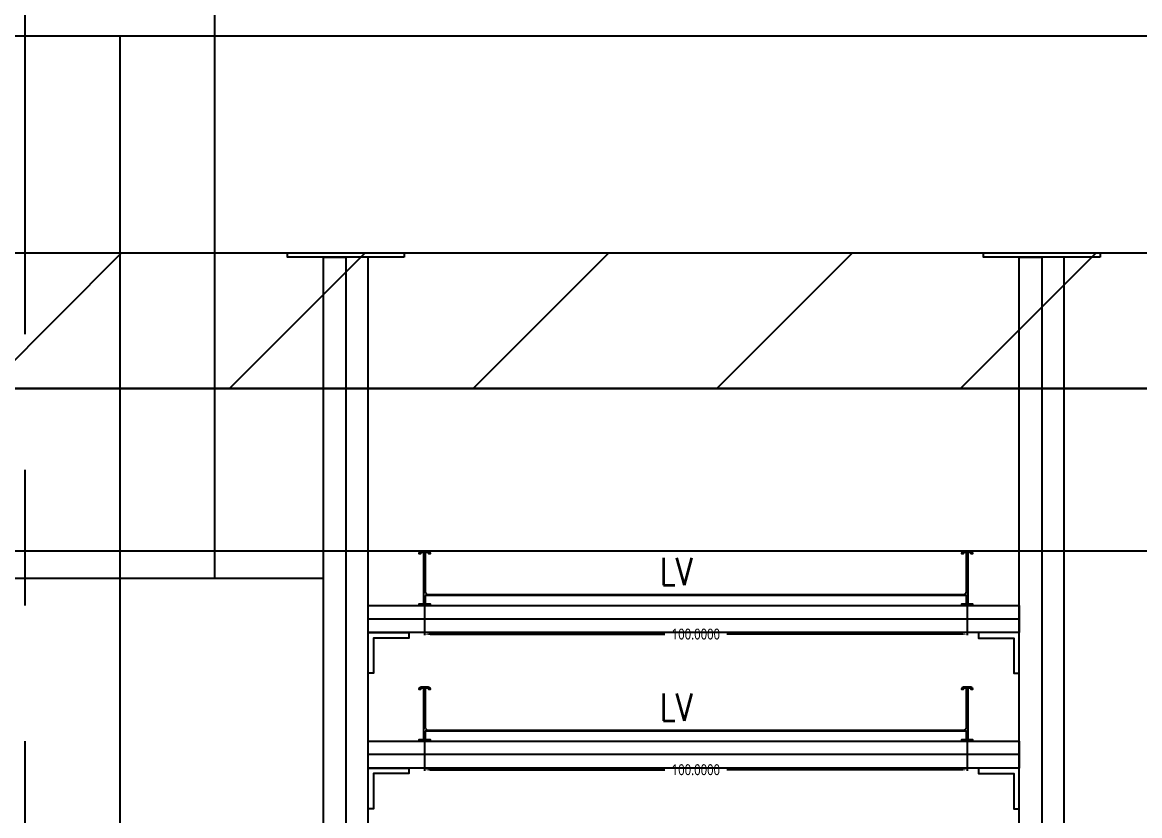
# Model space of a CAD drawing. Extents: x -3080 to 28500, y -1326 to 31609.
# Drawn here: x 18479.5 to 18685.4, y 26442 to 26588.3 of the extents above; entities that cross this region are included whole.
import ezdxf
from ezdxf.enums import TextEntityAlignment as Align
from ezdxf.xclip import XClip

# ---------------------------------------------------------------- set-up
doc = ezdxf.new("R2010")
doc.units = 0
doc.header["$LTSCALE"] = 100
doc.header["$XCLIPFRAME"] = 2
doc.linetypes.add('188K-SM-07-F10-MECH-CR PIPE-Y2257103$0$X-S-FAB_SL ALL$0$COL-CEN-LIN', pattern=[3.25, 2.5, -0.25, 0.25, -0.25])
for name, color, linetype in [('0-xref', 8, 'Continuous'), ('188K-SM-07-F10-MECH-CR PIPE-Y2257103$0$0-BG', 6, 'Continuous'), ('188K-SM-07-F10-MECH-CR PIPE-Y2257103$0$0-FIRE', 1, 'Continuous'), ('188K-SM-07-F10-MECH-CR PIPE-Y2257103$0$0-hookupzoom', 4, 'Continuous'), ('188K-SM-07-F10-MECH-CR PIPE-Y2257103$0$0-LV', 6, 'Continuous'), ('188K-SM-07-F10-MECH-CR PIPE-Y2257103$0$DIM', 3, 'Continuous'), ('188K-SM-07-F10-MECH-CR PIPE-Y2257103$0$SH-LINE-130', 2, 'Continuous'), ('188K-SM-07-F10-MECH-CR PIPE-Y2257103$0$UPW_PVDF', 7, 'Continuous'), ('188K-SM-07-F10-MECH-CR PIPE-Y2257103$0$X-S-FAB_SL ALL$0$ASP_8', 8, 'Continuous'), ('188K-SM-07-F10-MECH-CR PIPE-Y2257103$0$X-S-FAB_SL ALL$0$BEAM-S', 2, 'Continuous'), ('188K-SM-07-F10-MECH-CR PIPE-Y2257103$0$X-S-FAB_SL ALL$0$CCL', 15, '188K-SM-07-F10-MECH-CR PIPE-Y2257103$0$X-S-FAB_SL ALL$0$COL-CEN-LIN')]:
    doc.layers.add(name, color=color, linetype=linetype)
doc.styles.add('188K-SM-07-F10-MECH-CR PIPE-Y2257103$0$AA-TXT', font='romans.shx', dxfattribs={"bigfont": 'chineset.shx'})
doc.styles.add('188K-SM-07-F10-MECH-CR PIPE-Y2257103$0$Standard', font='', dxfattribs={"width": 0.8})
doc.styles.get('188K-SM-07-F10-MECH-CR PIPE-Y2257103$0$Standard').set_extended_font_data('Microsoft JhengHei')
doc.dimstyles.new('188K-SM-07-F10-MECH-CR PIPE-Y2257103$0$Standard', dxfattribs={"dimtxt": 0.18, "dimasz": 0.18, "dimexe": 0.18, "dimexo": 0.0625, "dimgap": 0.09, "dimtad": 0, "dimtih": 1, "dimtoh": 1, "dimdec": 4, "dimzin": 0, "dimdsep": 46, "dimtxsty": '188K-SM-07-F10-MECH-CR PIPE-Y2257103$0$Standard', "dimcen": 0.09, "dimadec": 0, "dimazin": 0, "dimtfac": 1, "dimtdec": 4, "dimtofl": 0, "dimtmove": 0, "dimatfit": 3, "dimfxl": 1, "dimtolj": 1, "dimtzin": 0, "dimarcsym": 0})

# ---------------------------------------------------------------- blocks, each defined once
blk = doc.blocks.new('188K-SM-07-F10-MECH-CR PIPE-Y2257103$0$X-S-FAB_SL ALL$0$A$Ceb448ab1')
at = {"layer": '188K-SM-07-F10-MECH-CR PIPE-Y2257103$0$X-S-FAB_SL ALL$0$CCL'}
blk.add_line((18480, 3600), (18480, 0), dxfattribs=at)
blk = doc.blocks.new('*U1541')
at = {"color": 241}
blk.add_lwpolyline([(17.5, 50), (-17.5, 50), (-17.5, 337.5), (17.5, 337.5)], close=True, dxfattribs=at)
blk = doc.blocks.new('188K-SM-07-F10-MECH-CR PIPE-Y2257103$0$X-S-FAB_SL ALL')
at = {"color": 241}
for p, q in [((-2628.521, -72748.977), (19076.479, -72748.977)), ((-2628.521, -72788.977), (19076.479, -72788.977))]:
    blk.add_line(p, q, dxfattribs=at)
at = {"layer": '188K-SM-07-F10-MECH-CR PIPE-Y2257103$0$X-S-FAB_SL ALL$0$ASP_8'}
for p, q in [((14041.479, -72848.977), (14041.479, -71981.477)), ((14061.479, -72848.977), (13951.479, -72848.977)), ((14061.479, -73033.977), (14061.479, -72848.977))]:
    blk.add_line(p, q, dxfattribs=at)
at = {"layer": '188K-SM-07-F10-MECH-CR PIPE-Y2257103$0$X-S-FAB_SL ALL$0$BEAM-S'}
blk.add_blockref('*U1541', (14006.479, -73086.477), dxfattribs=at)
at = {"layer": '188K-SM-07-F10-MECH-CR PIPE-Y2257103$0$X-S-FAB_SL ALL$0$CCL'}
blk.add_blockref('188K-SM-07-F10-MECH-CR PIPE-Y2257103$0$X-S-FAB_SL ALL$0$A$Ceb448ab1', (-4473.521, -73553.977), dxfattribs=at)
blk = doc.blocks.new('*D1546')
at = {"layer": '188K-SM-07-F10-MECH-CR PIPE-Y2257103$0$DIM', "color": 0, "lineweight": -2, "transparency": 16777216}
for p, q in [((0, -0.06), (0, -5.47)), ((100, -0.06), (100, -5.47)), ((1, -5.29), (44.3, -5.29)), ((99, -5.29), (55.7, -5.29))]:
    blk.add_line(p, q, dxfattribs=at)
at = {"layer": '188K-SM-07-F10-MECH-CR PIPE-Y2257103$0$DIM', "color": 0, "transparency": 16777216}
for points in [[(1, -5.13), (1, -5.46), (0, -5.29)], [(99, -5.13), (99, -5.46), (100, -5.29)]]:
    blk.add_solid(points, dxfattribs=at)
at = {"layer": 'DefPoints', "color": 0, "transparency": 16777216}
for p in [(0, 0), (100, 0), (100, -5.29)]:
    blk.add_point(p, dxfattribs=at)
at = {"layer": '188K-SM-07-F10-MECH-CR PIPE-Y2257103$0$DIM', "color": 0, "transparency": 16777216, "insert": (50, -5.29), "char_height": 2, "attachment_point": 5, "style": '188K-SM-07-F10-MECH-CR PIPE-Y2257103$0$Standard'}
blk.add_mtext('\\A1;100.0000', dxfattribs=at)
blk = doc.blocks.new('*U1545')
blk.add_lwpolyline([(0.12, 1.84), (0.12, 0.3), (1, 0.3), (1, 0), (-1, 0), (-1, 0.3), (-0.12, 0.3), (-0.12, 9.76), (-0.66, 9.76, 0.414213562), (-0.76, 9.66), (-0.76, 9.5), (-1, 9.5), (-1, 9.66, -0.414213562), (-0.66, 10), (0.66, 10, -0.414213562), (1, 9.66), (1, 9.5), (0.76, 9.5), (0.76, 9.66, 0.414213562), (0.66, 9.76), (0.12, 9.76), (0.12, 2.54, 0.414213562), (0.62, 2.04), (99.38, 2.04, 0.414213562), (99.88, 2.54), (99.88, 9.76), (99.34, 9.76, 0.414213562), (99.24, 9.66), (99.24, 9.5), (99, 9.5), (99, 9.66, -0.414213562), (99.34, 10), (100.66, 10, -0.414213562), (101, 9.66), (101, 9.5), (100.76, 9.5), (100.76, 9.66, 0.414213562), (100.66, 9.76), (100.12, 9.76), (100.12, 0.3), (101, 0.3), (101, 0), (99, 0), (99, 0.3), (99.88, 0.3), (99.88, 1.84)], format="xyb", close=True)
at = {"layer": '188K-SM-07-F10-MECH-CR PIPE-Y2257103$0$DIM'}
dim = blk.add_linear_dim(base=(100, -5.29392), p1=(0, 0), p2=(100, 0), dimstyle='188K-SM-07-F10-MECH-CR PIPE-Y2257103$0$Standard', override={"dimtxt": 2, "dimasz": 1, "dimfxl": 0.1}, dxfattribs=at)
dim.commit()
dim.dimension.update_dxf_attribs({"geometry": '*D1546', "text_midpoint": (50, -5.29392)})
blk = doc.blocks.new('188K-SM-07-F10-MECH-CR PIPE-Y2257103$0$DE')
at = {"layer": '188K-SM-07-F10-MECH-CR PIPE-Y2257103$0$SH-LINE-130', "ltscale": 0.1}
for p, q in [((15654.24, -72856.48), (15534.24, -72856.48)), ((15654.24, -72881.48), (15534.24, -72881.48))]:
    blk.add_line(p, q, dxfattribs=at)
for points in [[(15540.86, -72789.78), (15519.36, -72789.78), (15519.36, -72788.98), (15540.86, -72788.98)], [(15525.98, -73013.98), (15525.98, -72789.78), (15530.11, -72789.78), (15530.11, -73013.98)], [(15534.24, -73013.98), (15534.24, -72789.78), (15530.11, -72789.78), (15530.11, -73013.98)], [(15669.12, -72789.78), (15647.62, -72789.78), (15647.62, -72788.98), (15669.12, -72788.98)], [(15654.24, -73013.98), (15654.24, -72789.78), (15658.37, -72789.78), (15658.37, -73013.98)], [(15662.5, -73013.98), (15662.5, -72789.78), (15658.37, -72789.78), (15658.37, -73013.98)], [(15654.24, -72858.98), (15534.24, -72858.98), (15534.24, -72853.98), (15654.24, -72853.98)], [(15534.24, -72858.98), (15541.74, -72858.98), (15541.74, -72859.98), (15535.24, -72859.98), (15535.24, -72866.48), (15534.24, -72866.48)], [(15654.24, -72858.98), (15646.74, -72858.98), (15646.74, -72859.98), (15653.24, -72859.98), (15653.24, -72866.48), (15654.24, -72866.48)], [(15654.24, -72883.98), (15534.24, -72883.98), (15534.24, -72878.98), (15654.24, -72878.98)], [(15534.24, -72883.98), (15541.74, -72883.98), (15541.74, -72884.98), (15535.24, -72884.98), (15535.24, -72891.48), (15534.24, -72891.48)], [(15654.24, -72883.98), (15646.74, -72883.98), (15646.74, -72884.98), (15653.24, -72884.98), (15653.24, -72891.48), (15654.24, -72891.48)]]:
    blk.add_lwpolyline(points, close=True, dxfattribs=at)
at = {"layer": '188K-SM-07-F10-MECH-CR PIPE-Y2257103$0$0-LV', "color": 5}
for p in [(15544.64, -72853.98), (15544.64, -72878.98)]:
    blk.add_blockref('*U1545', p, dxfattribs=at)
at = {"layer": '188K-SM-07-F10-MECH-CR PIPE-Y2257103$0$UPW_PVDF', "style": '188K-SM-07-F10-MECH-CR PIPE-Y2257103$0$AA-TXT', "width": 0.8}
for p in [(15588.01, -72847.72), (15588.01, -72872.72)]:
    blk.add_text('LV', height=5, dxfattribs=at).set_placement(p, align=Align.MIDDLE_LEFT)
blk = doc.blocks.new('188K-SM-07-F10-MECH-CR PIPE-Y2257103')
at = {"layer": '188K-SM-07-F10-MECH-CR PIPE-Y2257103$0$0-FIRE'}
h = blk.add_hatch(dxfattribs=at)
h.set_pattern_fill('ANSI31', color=256, scale=10)
h.set_pattern_definition([(45, (0, 99332.263), (-22.45064, 22.45064), [])])
h.paths.add_polyline_path([(23550, 26520.786), (1845, 26520.786), (1845, 26545.786), (23550, 26545.786)])
blk.add_lwpolyline([(23550, 26520.786), (1845, 26520.786), (1845, 26545.786), (23550, 26545.786)], close=True, dxfattribs=at)
at = {"layer": '188K-SM-07-F10-MECH-CR PIPE-Y2257103$0$0-hookupzoom'}
blk.add_lwpolyline([(23550, 26490.786), (1845, 26490.786), (1845, 26520.786), (23550, 26520.786)], close=True, dxfattribs=at)
ref = blk.add_blockref('188K-SM-07-F10-MECH-CR PIPE-Y2257103$0$X-S-FAB_SL ALL', (4473.521, 99334.763))
XClip(ref).set_block_clipping_path([(-7553.4648570136, -75341.9369645483), (24026.2025623869, -67725.7696244382)])
at = {"layer": '188K-SM-07-F10-MECH-CR PIPE-Y2257103$0$0-BG'}
blk.add_blockref('188K-SM-07-F10-MECH-CR PIPE-Y2257103$0$DE', (3009.02, 99334.763), dxfattribs=at)

msp = doc.modelspace()

# ---------------------------------------------------------------- block references
at = {"layer": '0-xref'}
msp.add_blockref('188K-SM-07-F10-MECH-CR PIPE-Y2257103', (0, 0), dxfattribs=at)

doc.saveas('drawing.dxf')
